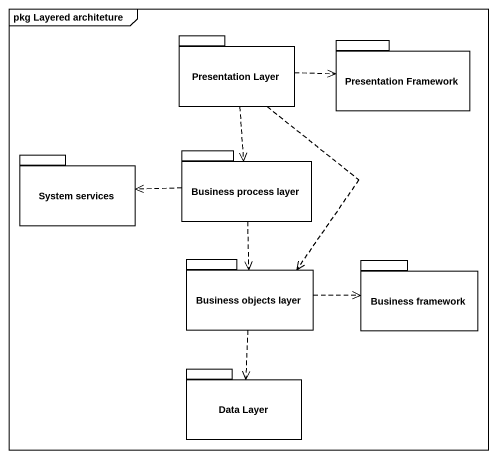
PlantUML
@startuml
mainframe pkg Layered architeture
package "Presentation Layer" as Presentation_Layer {
}
package "Presentation Framework" as Presentation_Framework {
}
package "System services" as System_services {
}
package "Business process layer" as Business_process_layer {
}
package "Business objects layer" as Business_objects_layer {
}
package "Business framework" as Business_framework {
}
package "Data Layer" as Data_Layer {
}
Presentation_Layer .right.> Presentation_Framework
Presentation_Layer ..> Business_process_layer
Presentation_Layer ..> Business_objects_layer
Business_process_layer .left.> System_services
Business_process_layer ..> Business_objects_layer
Business_objects_layer .right.> Business_framework
Business_objects_layer ..> Data_Layer
@enduml
